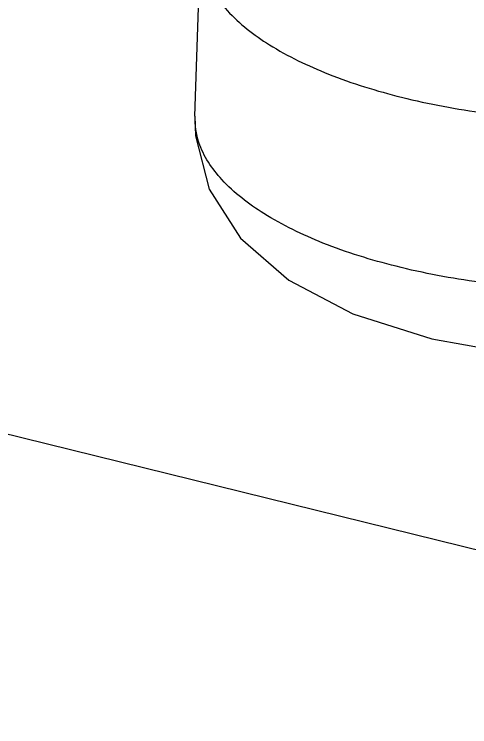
# Model space of a CAD drawing. Header units: millimetres. Extents: x 1893 to 2294, y -410 to -132.
# Drawn here: x 1968.75 to 1973.65, y -377.8 to -370.14 of the extents above; entities that cross this region are included whole.
import ezdxf

# ---------------------------------------------------------------- set-up
doc = ezdxf.new("R2010")
doc.units = ezdxf.units.MM
doc.layers.add('from', color=7, linetype='Continuous', lineweight=13)
doc.styles.get("Standard").update_dxf_attribs({"font": 'txt', "bigfont": 'gbcbig.shx'})
doc.dimstyles.new('ISO', dxfattribs={"dimscale": 0.6, "dimtxt": 2.5, "dimasz": 2.5, "dimexe": 1.25, "dimexo": 0.625, "dimtad": 0, "dimdsep": 46, "dimtxsty": 'Standard', "dimblk": 'OPEN', "dimcen": 0, "dimclrd": 4, "dimclre": 4, "dimadec": 0, "dimazin": 0, "dimtfac": 1, "dimtofl": 0, "dimtmove": 0, "dimatfit": 3, "dimfxl": 1, "dimarcsym": 0})

# ---------------------------------------------------------------- blocks, each defined once
blk = doc.blocks.new('_Open')
at = {"color": 0, "linetype": 'ByBlock', "lineweight": -2}
for p, q in [((-1, 0.1667), (0, 0)), ((-1, -0.1667), (0, 0)), ((0, 0), (-1, 0))]:
    blk.add_line(p, q, dxfattribs=at)

msp = doc.modelspace()

# ---------------------------------------------------------------- linework, layer by layer
at = {"color": 7, "linetype": 'Continuous'}
msp.add_line((1970.6945, -371.2332), (1970.7536, -369.4152), dxfattribs=at)
msp.add_lwpolyline([(1970.6946, -371.2305), (1970.7003, -371.4441), (1970.8471, -372.0147), (1971.1856, -372.5423), (1971.7038, -372.9929), (1972.3925, -373.3556), (1973.2442, -373.6241), (1973.9665, -373.7546)], dxfattribs=at)
for points, start_tangent, end_tangent in [([(1970.7546, -369.4165), (1970.7965, -369.698), (1971.0428, -370.0966), (1971.495, -370.4629), (1972.1306, -370.7785), (1972.9177, -371.0277), (1973.817, -371.1978)], (-0.0248, -0.999692), (0.990937, -0.134324)), ([(1973.7579, -373.0176), (1972.8587, -372.8455), (1972.0716, -372.5951), (1971.436, -372.2788), (1970.9838, -371.9125), (1970.7375, -371.5146), (1970.6956, -371.2332)], (-0.990633, 0.136553), (0.025487, 0.999675))]:
    msp.add_spline(points, degree=3, dxfattribs=dict(at, start_tangent=start_tangent, end_tangent=end_tangent))

# ---------------------------------------------------------------- leaders
at = {"layer": 'from'}
msp.add_leader([(1977.4802, -376.8206), (1951.8412, -370.4996)], dimstyle='ISO', override={"dimscale": 1, "dimasz": 1.95, "dimexo": 0.125, "dimadec": 2, "dimazin": 2, "dimldrblk": 'Dot'}, dxfattribs=at)

doc.saveas('drawing.dxf')
